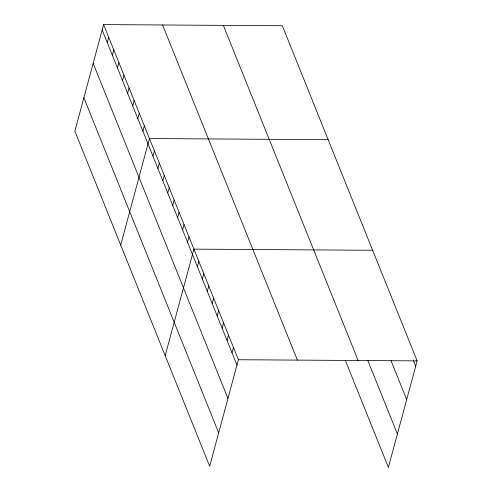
<?xml version="1.0" encoding="UTF-8"?>
<svg xmlns="http://www.w3.org/2000/svg" width="492" height="492" viewBox="0 0 492 492"><rect width="100%" height="100%" fill="white"/><g stroke="black" fill="none" stroke-linecap="round" stroke-linejoin="round"><path stroke-width="0.74" d="M103.615 24.6L74.87 131.124L209.666 466.256L238.405 359.732L103.615 24.6L282.334 25.744L417.13 360.876L388.385 467.4L345.279 360.218M107.262 42.613L108.707 37.263M112.354 55.27L113.8 49.92M117.447 67.933L118.892 62.582M122.539 80.59L123.984 75.239M127.631 93.252L129.076 87.902M132.723 105.915L134.168 100.565M137.815 118.572L139.261 113.221M142.908 131.235L144.353 125.884M120.7 245.071L149.445 138.541L328.164 139.691M152.944 156.185L154.383 150.835M157.883 168.473L159.328 163.123M162.827 180.761L164.273 175.41M167.766 193.048L169.211 187.698M172.71 205.336L174.156 199.986M177.655 217.624L179.1 212.273M182.593 229.912L184.039 224.561M187.538 242.199L188.983 236.849M165.183 355.661L193.928 249.137L372.647 250.28M197.421 266.775L198.866 261.424M202.366 279.062L203.811 273.712M207.31 291.35L208.749 286M212.249 303.638L213.694 298.287M217.193 315.925L218.639 310.575M222.138 328.213L223.577 322.863M227.076 340.501L228.522 335.15M232.021 352.789L233.466 347.444M238.405 359.732L417.13 360.876M413.212 360.082L415.685 366.226M391.029 360.704L406.675 399.615M367.739 360.285L397.395 434.012M223.356 25.369L358.151 360.495M162.594 24.975L297.383 360.107M102.17 29.951L236.966 365.082M93.16 63.339L227.956 398.465M83.88 97.736L218.676 432.868"/></g></svg>
